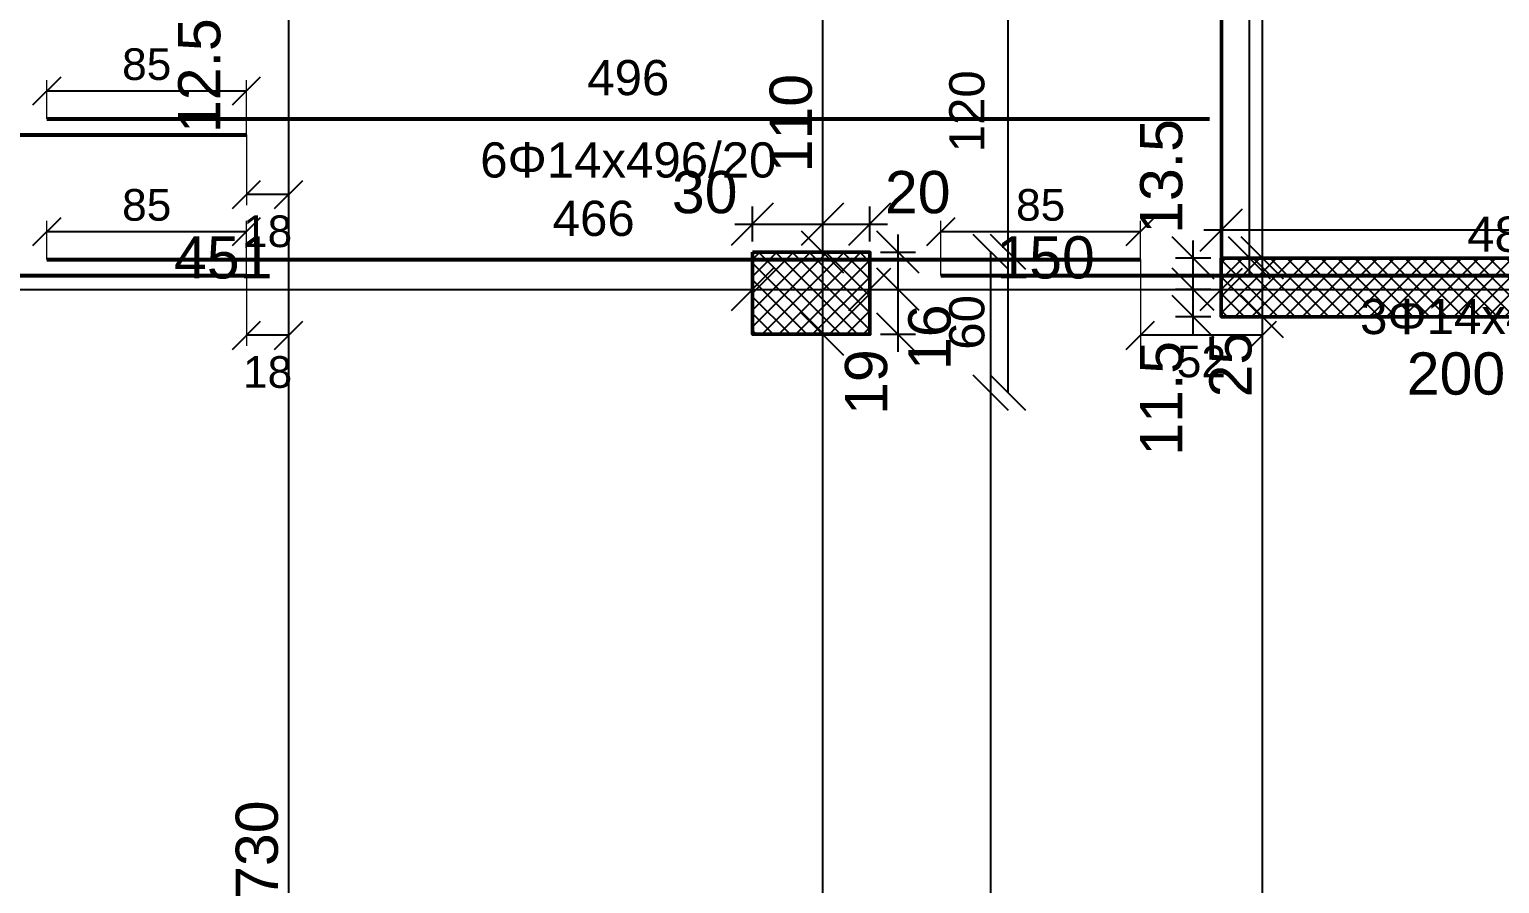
# Model space of a CAD drawing. Header units: millimetres. Extents: x -231 to 4719, y -2977 to 4533.
# Drawn here: x 490 to 1117, y -2277 to -1913 of the extents above; entities that cross this region are included whole.
import ezdxf
from ezdxf.enums import TextEntityAlignment as Align

# ---------------------------------------------------------------- set-up
doc = ezdxf.new("R2010")
doc.units = ezdxf.units.MM
for name, color, linetype, lineweight in [('COLUMN', 4, 'Continuous', 50), ('OPENING', 90, 'Continuous', 50), ('WALL', 1, 'Continuous', 50)]:
    doc.layers.add(name, color=color, linetype=linetype, lineweight=lineweight)
for name, color, linetype in [('FW_AXIS', 7, 'Continuous'), ('FW_COLUMN_HATCH', 8, 'Continuous'), ('FW_DIM', 7, 'Continuous'), ('FW_WALL_HATCH', 8, 'Continuous'), ('REB_TOP_MESH_X', 5, 'Continuous'), ('REB_TOP_MESH_X_AXDIM', 5, 'Continuous'), ('REB_TOP_MESH_X_LAP', 5, 'Continuous'), ('REB_TOP_MESH_X_RANGE', 5, 'Continuous'), ('REB_TOP_MESH_X_TEXT', 5, 'Continuous')]:
    doc.layers.add(name, color=color, linetype=linetype)
doc.styles.add('REBAR_TXT', font='arial.ttf')
doc.styles.get("Standard").update_dxf_attribs({"font": 'arial.ttf'})
doc.dimstyles.new('FW_DIM', dxfattribs={"dimtxt": 18, "dimasz": 9, "dimexe": 7.5, "dimexo": 4.5, "dimgap": 4.5, "dimtad": 1, "dimdec": 0, "dimtxsty": 'Standard', "dimtsz": 9, "dimcen": 2.5, "dimdle": 7.5, "dimclrd": 256, "dimclre": 256, "dimclrt": 7, "dimazin": 3, "dimtfac": 1, "dimtmove": 2, "dimatfit": 3})
doc.dimstyles.new('REBAR LAP', dxfattribs={"dimtxt": 13.5, "dimasz": 2.5, "dimexe": 4.5, "dimexo": 0, "dimgap": 4.5, "dimtad": 1, "dimdec": 0, "dimtxsty": 'Standard', "dimtsz": 6, "dimcen": 2.5, "dimclrd": 6, "dimclre": 6, "dimclrt": 7, "dimazin": 3, "dimtfac": 1, "dimtmove": 2, "dimatfit": 3, "dimlwd": 25, "dimlwe": 18})
doc.dimstyles.new('REBAR M-200', dxfattribs={"dimtxt": 15, "dimasz": 15, "dimexe": 25, "dimexo": 12.5, "dimgap": 10, "dimtad": 1, "dimdec": 0, "dimtxsty": 'Standard', "dimblk": 'NONE', "dimcen": 50, "dimse1": 1, "dimse2": 1, "dimclrd": 6, "dimclre": 6, "dimclrt": 7, "dimazin": 3, "dimtfac": 1, "dimtmove": 2, "dimatfit": 3, "dimldrblk": 'NONE', "dimlwd": 53})
doc.dimstyles.new('REBAR RANGE', dxfattribs={"dimtxt": 15, "dimasz": 2.5, "dimexe": 0, "dimexo": 0, "dimgap": 10, "dimtad": 1, "dimdec": 0, "dimtxsty": 'Standard', "dimtsz": 7.5, "dimcen": 2.5, "dimse1": 1, "dimse2": 1, "dimclrd": 6, "dimclre": 6, "dimclrt": 7, "dimazin": 3, "dimtfac": 1, "dimtmove": 2, "dimatfit": 3, "dimlwd": 25})

# ---------------------------------------------------------------- blocks, each defined once
blk = doc.blocks.new('*D671')
at = {"color": 6, "lineweight": 53}
blk.add_line((5, -1957.62), (582.5, -1957.62), dxfattribs=at)
at = {"layer": 'Defpoints'}
for p in [(5, -1957.62), (5, -1957.62), (582.5, -1957.62)]:
    blk.add_point(p, dxfattribs=at)
at = {"layer": 'REB_TOP_MESH_X', "color": 7, "insert": (293.75, -1940.12), "char_height": 15, "attachment_point": 5}
blk.add_mtext('578', dxfattribs=at)
blk = doc.blocks.new('_NONE')
blk = doc.blocks.new('*D672')
at = {"color": 6, "lineweight": 53}
blk.add_line((497.5, -1950.87), (993, -1950.87), dxfattribs=at)
at = {"layer": 'Defpoints'}
for p in [(497.5, -1950.87), (497.5, -1950.87), (993, -1950.87)]:
    blk.add_point(p, dxfattribs=at)
at = {"layer": 'REB_TOP_MESH_X', "color": 7, "insert": (745.25, -1933.37), "char_height": 15, "attachment_point": 5}
blk.add_mtext('496', dxfattribs=at)
blk = doc.blocks.new('_OBLIQUE')
at = {"color": 0, "linetype": 'BYBLOCK'}
blk.add_line((-0.5, -0.5), (0.5, 0.5), dxfattribs=at)
blk = doc.blocks.new('*D673')
at = {"color": 6, "lineweight": 18}
for p, q in [((497.5, -1950.87), (497.5, -1934.37)), ((582.5, -1957.62), (582.5, -1934.37))]:
    blk.add_line(p, q, dxfattribs=at)
at = {"color": 6, "lineweight": 25}
blk.add_line((497.5, -1938.87), (582.5, -1938.87), dxfattribs=at)
at = {"layer": 'Defpoints'}
for p in [(497.5, -1938.87), (497.5, -1950.87), (582.5, -1957.62)]:
    blk.add_point(p, dxfattribs=at)
at = {"layer": 'REB_TOP_MESH_X_LAP', "color": 6, "xscale": 12, "yscale": 12}
for p in [(497.5, -1938.87), (582.5, -1938.87)]:
    blk.add_blockref('_OBLIQUE', p, dxfattribs=at)
at = {"layer": 'REB_TOP_MESH_X_LAP', "color": 7, "insert": (540, -1927.62), "char_height": 13.5, "attachment_point": 5}
blk.add_mtext('85', dxfattribs=at)
blk = doc.blocks.new('*D674')
at = {"color": 6, "lineweight": 18}
for p, q in [((582.5, -1957.62), (582.5, -1987.62)), ((600.53, -1957.62), (600.53, -1987.62))]:
    blk.add_line(p, q, dxfattribs=at)
at = {"color": 6, "lineweight": 25}
blk.add_line((600.53, -1983.12), (582.5, -1983.12), dxfattribs=at)
at = {"layer": 'Defpoints'}
for p in [(582.5, -1957.62), (600.53, -1957.62), (600.53, -1983.12)]:
    blk.add_point(p, dxfattribs=at)
at = {"layer": 'REB_TOP_MESH_X_AXDIM', "color": 6, "xscale": 12, "yscale": 12}
for p in [(582.5, -1983.12), (600.53, -1983.12)]:
    blk.add_blockref('_OBLIQUE', p, dxfattribs=at)
at = {"layer": 'REB_TOP_MESH_X_AXDIM', "color": 7, "insert": (591.51, -1998.87), "char_height": 13.5, "attachment_point": 5}
blk.add_mtext('18', dxfattribs=at)
blk = doc.blocks.new('*D690')
at = {"color": 6, "lineweight": 53}
blk.add_line((5, -2017.62), (582.5, -2017.62), dxfattribs=at)
at = {"layer": 'Defpoints'}
for p in [(5, -2017.62), (5, -2017.62), (582.5, -2017.62)]:
    blk.add_point(p, dxfattribs=at)
at = {"layer": 'REB_TOP_MESH_X', "color": 7, "insert": (293.75, -2000.12), "char_height": 15, "attachment_point": 5}
blk.add_mtext('578', dxfattribs=at)
blk = doc.blocks.new('*D691')
at = {"color": 6, "lineweight": 53}
blk.add_line((497.5, -2010.87), (963.5, -2010.87), dxfattribs=at)
at = {"layer": 'Defpoints'}
for p in [(497.5, -2010.87), (497.5, -2010.87), (963.5, -2010.87)]:
    blk.add_point(p, dxfattribs=at)
at = {"layer": 'REB_TOP_MESH_X', "color": 7, "insert": (730.5, -1993.37), "char_height": 15, "attachment_point": 5}
blk.add_mtext('466', dxfattribs=at)
blk = doc.blocks.new('*D692')
at = {"color": 6, "lineweight": 53}
blk.add_line((878.5, -2017.62), (1362, -2017.62), dxfattribs=at)
at = {"layer": 'Defpoints'}
for p in [(878.5, -2017.62), (878.5, -2017.62), (1362, -2017.62)]:
    blk.add_point(p, dxfattribs=at)
at = {"layer": 'REB_TOP_MESH_X', "color": 7, "insert": (1120.25, -2000.12), "char_height": 15, "attachment_point": 5}
blk.add_mtext('484', dxfattribs=at)
blk = doc.blocks.new('*D693')
at = {"color": 6, "lineweight": 18}
for p, q in [((497.5, -2010.87), (497.5, -1994.37)), ((582.5, -2017.62), (582.5, -1994.37))]:
    blk.add_line(p, q, dxfattribs=at)
at = {"color": 6, "lineweight": 25}
blk.add_line((497.5, -1998.87), (582.5, -1998.87), dxfattribs=at)
at = {"layer": 'Defpoints'}
for p in [(497.5, -1998.87), (497.5, -2010.87), (582.5, -2017.62)]:
    blk.add_point(p, dxfattribs=at)
at = {"layer": 'REB_TOP_MESH_X_LAP', "color": 6, "xscale": 12, "yscale": 12}
for p in [(497.5, -1998.87), (582.5, -1998.87)]:
    blk.add_blockref('_OBLIQUE', p, dxfattribs=at)
at = {"layer": 'REB_TOP_MESH_X_LAP', "color": 7, "insert": (540, -1987.62), "char_height": 13.5, "attachment_point": 5}
blk.add_mtext('85', dxfattribs=at)
blk = doc.blocks.new('*D694')
at = {"color": 6, "lineweight": 18}
for p, q in [((582.5, -2017.62), (582.5, -2047.62)), ((600.53, -2017.62), (600.53, -2047.62))]:
    blk.add_line(p, q, dxfattribs=at)
at = {"color": 6, "lineweight": 25}
blk.add_line((600.53, -2043.12), (582.5, -2043.12), dxfattribs=at)
at = {"layer": 'Defpoints'}
for p in [(582.5, -2017.62), (600.53, -2017.62), (600.53, -2043.12)]:
    blk.add_point(p, dxfattribs=at)
at = {"layer": 'REB_TOP_MESH_X_AXDIM', "color": 6, "xscale": 12, "yscale": 12}
for p in [(582.5, -2043.12), (600.53, -2043.12)]:
    blk.add_blockref('_OBLIQUE', p, dxfattribs=at)
at = {"layer": 'REB_TOP_MESH_X_AXDIM', "color": 7, "insert": (591.51, -2058.87), "char_height": 13.5, "attachment_point": 5}
blk.add_mtext('18', dxfattribs=at)
blk = doc.blocks.new('*D695')
at = {"color": 6, "lineweight": 18}
for p, q in [((878.5, -2017.62), (878.5, -1994.37)), ((963.5, -2010.87), (963.5, -1994.37))]:
    blk.add_line(p, q, dxfattribs=at)
at = {"color": 6, "lineweight": 25}
blk.add_line((878.5, -1998.87), (963.5, -1998.87), dxfattribs=at)
at = {"layer": 'Defpoints'}
for p in [(878.5, -1998.87), (963.5, -2010.87), (878.5, -2017.62)]:
    blk.add_point(p, dxfattribs=at)
at = {"layer": 'REB_TOP_MESH_X_LAP', "color": 6, "xscale": 12, "yscale": 12}
for p in [(878.5, -1998.87), (963.5, -1998.87)]:
    blk.add_blockref('_OBLIQUE', p, dxfattribs=at)
at = {"layer": 'REB_TOP_MESH_X_LAP', "color": 7, "insert": (921, -1987.62), "char_height": 13.5, "attachment_point": 5}
blk.add_mtext('85', dxfattribs=at)
blk = doc.blocks.new('*D696')
at = {"color": 6, "lineweight": 18}
for p, q in [((963.5, -2010.87), (963.5, -2047.62)), ((1015.5, -2010.87), (1015.5, -2047.62))]:
    blk.add_line(p, q, dxfattribs=at)
at = {"color": 6, "lineweight": 25}
blk.add_line((1015.5, -2043.12), (963.5, -2043.12), dxfattribs=at)
at = {"layer": 'Defpoints'}
for p in [(963.5, -2010.87), (1015.5, -2010.87), (1015.5, -2043.12)]:
    blk.add_point(p, dxfattribs=at)
at = {"layer": 'REB_TOP_MESH_X_AXDIM', "color": 6, "xscale": 12, "yscale": 12}
for p in [(963.5, -2043.12), (1015.5, -2043.12)]:
    blk.add_blockref('_OBLIQUE', p, dxfattribs=at)
at = {"layer": 'REB_TOP_MESH_X_AXDIM', "color": 7, "insert": (989.5, -2054.37), "char_height": 13.5, "attachment_point": 5}
blk.add_mtext('52', dxfattribs=at)
blk = doc.blocks.new('*D722')
at = {"color": 6, "lineweight": 25}
blk.add_line((899.75, -2627.62), (899.75, -2007.62), dxfattribs=at)
at = {"layer": 'Defpoints'}
for p in [(899.75, -2007.62), (899.75, -2627.62), (899.75, -2627.62)]:
    blk.add_point(p, dxfattribs=at)
at = {"layer": 'REB_TOP_MESH_X_RANGE', "color": 6, "xscale": 15, "yscale": 15, "rotation": 90}
for p in [(899.75, -2007.62), (899.75, -2627.62)]:
    blk.add_blockref('_OBLIQUE', p, dxfattribs=at)
at = {"layer": 'REB_TOP_MESH_X_RANGE', "color": 7, "insert": (882.25, -2317.62), "char_height": 15, "attachment_point": 5, "rotation": 90}
blk.add_mtext('620', dxfattribs=at)
blk = doc.blocks.new('*D724')
at = {"color": 6, "lineweight": 25}
blk.add_line((899.75, -2567.62), (899.75, -2067.62), dxfattribs=at)
at = {"layer": 'Defpoints'}
for p in [(899.75, -2067.62), (899.75, -2567.62), (899.75, -2567.62)]:
    blk.add_point(p, dxfattribs=at)
at = {"layer": 'REB_TOP_MESH_X_RANGE', "color": 6, "xscale": 15, "yscale": 15, "rotation": 90}
for p in [(899.75, -2067.62), (899.75, -2567.62)]:
    blk.add_blockref('_OBLIQUE', p, dxfattribs=at)
at = {"layer": 'REB_TOP_MESH_X_RANGE', "color": 7, "insert": (882.25, -2317.62), "char_height": 15, "attachment_point": 5, "rotation": 90}
blk.add_mtext('500', dxfattribs=at)
blk = doc.blocks.new('*D732')
at = {"color": 6, "lineweight": 25}
blk.add_line((907.12, -2007.62), (907.12, -1887.62), dxfattribs=at)
at = {"layer": 'Defpoints'}
for p in [(907.12, -1887.62), (907.12, -2007.62), (907.12, -2007.62)]:
    blk.add_point(p, dxfattribs=at)
at = {"layer": 'REB_TOP_MESH_X_RANGE', "color": 6, "xscale": 15, "yscale": 15, "rotation": 90}
for p in [(907.12, -1887.62), (907.12, -2007.62)]:
    blk.add_blockref('_OBLIQUE', p, dxfattribs=at)
at = {"layer": 'REB_TOP_MESH_X_RANGE', "color": 7, "insert": (889.62, -1947.62), "char_height": 15, "attachment_point": 5, "rotation": 90}
blk.add_mtext('120', dxfattribs=at)
blk = doc.blocks.new('*D739')
at = {"color": 6, "lineweight": 25}
blk.add_line((907.12, -2067.62), (907.12, -2007.62), dxfattribs=at)
at = {"layer": 'Defpoints'}
for p in [(907.12, -2007.62), (907.12, -2067.62), (907.12, -2067.62)]:
    blk.add_point(p, dxfattribs=at)
at = {"layer": 'REB_TOP_MESH_X_RANGE', "color": 6, "xscale": 15, "yscale": 15, "rotation": 90}
for p in [(907.12, -2007.62), (907.12, -2067.62)]:
    blk.add_blockref('_OBLIQUE', p, dxfattribs=at)
at = {"layer": 'REB_TOP_MESH_X_RANGE', "color": 7, "insert": (889.62, -2037.62), "char_height": 15, "attachment_point": 5, "rotation": 90}
blk.add_mtext('60', dxfattribs=at)
blk = doc.blocks.new('*D746')
for p, q in [((576.01, -1905.15), (576.01, -1877.68)), ((583.51, -1885.18), (568.51, -1885.18)), ((583.51, -1897.65), (568.51, -1897.65))]:
    blk.add_line(p, q)
at = {"layer": 'Defpoints'}
for p in [(588.01, -1885.18), (576.01, -1897.65), (588.01, -1897.65)]:
    blk.add_point(p, dxfattribs=at)
at = {"layer": 'FW_DIM', "xscale": 18, "yscale": 18, "rotation": 90}
for p in [(576.01, -1885.18), (576.01, -1897.65)]:
    blk.add_blockref('_OBLIQUE', p, dxfattribs=at)
at = {"layer": 'FW_DIM', "color": 7, "insert": (562.51, -1932.45), "char_height": 18, "attachment_point": 5, "rotation": 90}
blk.add_mtext('12.5', dxfattribs=at)
blk = doc.blocks.new('*D758')
for p, q in [((985.99, -2042.71), (985.99, -2016.04)), ((993.49, -2023.54), (978.49, -2023.54)), ((993.49, -2035.21), (978.49, -2035.21))]:
    blk.add_line(p, q)
at = {"layer": 'Defpoints'}
for p in [(997.99, -2023.54), (985.99, -2035.21), (997.99, -2035.21)]:
    blk.add_point(p, dxfattribs=at)
at = {"layer": 'FW_DIM', "xscale": 18, "yscale": 18, "rotation": 90}
for p in [(985.99, -2023.54), (985.99, -2035.21)]:
    blk.add_blockref('_OBLIQUE', p, dxfattribs=at)
at = {"layer": 'FW_DIM', "color": 7, "insert": (972.49, -2070.01), "char_height": 18, "attachment_point": 5, "rotation": 90}
blk.add_mtext('11.5', dxfattribs=at)
blk = doc.blocks.new('*D759')
for p, q in [((985.99, -2031.04), (985.99, -2002.7)), ((993.49, -2010.2), (978.49, -2010.2)), ((993.49, -2023.54), (978.49, -2023.54))]:
    blk.add_line(p, q)
at = {"layer": 'Defpoints'}
for p in [(997.99, -2010.2), (985.99, -2023.54), (997.99, -2023.54)]:
    blk.add_point(p, dxfattribs=at)
at = {"layer": 'FW_DIM', "xscale": 18, "yscale": 18, "rotation": 90}
for p in [(985.99, -2010.2), (985.99, -2023.54)]:
    blk.add_blockref('_OBLIQUE', p, dxfattribs=at)
at = {"layer": 'FW_DIM', "color": 7, "insert": (972.49, -1975.4), "char_height": 18, "attachment_point": 5, "rotation": 90}
blk.add_mtext('13.5', dxfattribs=at)
blk = doc.blocks.new('*D772')
for p, q in [((798.2, -2003.21), (798.2, -1988.21)), ((828.11, -2003.21), (828.11, -1988.21)), ((790.7, -1995.71), (835.61, -1995.71))]:
    blk.add_line(p, q)
at = {"layer": 'Defpoints'}
for p in [(798.2, -1995.71), (798.2, -2007.71), (828.11, -2007.71)]:
    blk.add_point(p, dxfattribs=at)
at = {"layer": 'FW_DIM', "xscale": 18, "yscale": 18}
for p in [(798.2, -1995.71), (828.11, -1995.71)]:
    blk.add_blockref('_OBLIQUE', p, dxfattribs=at)
at = {"layer": 'FW_DIM', "color": 7, "insert": (777.8, -1982.21), "char_height": 18, "attachment_point": 5}
blk.add_mtext('30', dxfattribs=at)
blk = doc.blocks.new('*D773')
for p, q in [((828.11, -2003.21), (828.11, -1988.21)), ((848.21, -2003.21), (848.21, -1988.21)), ((820.61, -1995.71), (855.71, -1995.71))]:
    blk.add_line(p, q)
at = {"layer": 'Defpoints'}
for p in [(828.11, -1995.71), (828.11, -2007.71), (848.21, -2007.71)]:
    blk.add_point(p, dxfattribs=at)
at = {"layer": 'FW_DIM', "xscale": 18, "yscale": 18}
for p in [(828.11, -1995.71), (848.21, -1995.71)]:
    blk.add_blockref('_OBLIQUE', p, dxfattribs=at)
at = {"layer": 'FW_DIM', "color": 7, "insert": (868.61, -1982.21), "char_height": 18, "attachment_point": 5}
blk.add_mtext('20', dxfattribs=at)
blk = doc.blocks.new('*D774')
for p, q in [((860.21, -2050.19), (860.21, -2016.04)), ((852.71, -2023.54), (867.71, -2023.54)), ((852.71, -2042.69), (867.71, -2042.69))]:
    blk.add_line(p, q)
at = {"layer": 'Defpoints'}
for p in [(848.21, -2023.54), (848.21, -2042.69), (860.21, -2042.69)]:
    blk.add_point(p, dxfattribs=at)
at = {"layer": 'FW_DIM', "xscale": 18, "yscale": 18, "rotation": 90}
for p in [(860.21, -2023.54), (860.21, -2042.69)]:
    blk.add_blockref('_OBLIQUE', p, dxfattribs=at)
at = {"layer": 'FW_DIM', "color": 7, "insert": (846.71, -2063.09), "char_height": 18, "attachment_point": 5, "rotation": 90}
blk.add_mtext('19', dxfattribs=at)
blk = doc.blocks.new('*D775')
for p, q in [((860.21, -2031.04), (860.21, -2000.21)), ((852.71, -2007.71), (867.71, -2007.71)), ((852.71, -2023.54), (867.71, -2023.54))]:
    blk.add_line(p, q)
at = {"layer": 'Defpoints'}
for p in [(848.21, -2007.71), (848.21, -2023.54), (860.21, -2023.54)]:
    blk.add_point(p, dxfattribs=at)
at = {"layer": 'FW_DIM', "xscale": 18, "yscale": 18, "rotation": 90}
for p in [(860.21, -2007.71), (860.21, -2023.54)]:
    blk.add_blockref('_OBLIQUE', p, dxfattribs=at)
at = {"layer": 'FW_DIM', "color": 7, "insert": (873.71, -2043.94), "char_height": 18, "attachment_point": 5, "rotation": 90}
blk.add_mtext('16', dxfattribs=at)
blk = doc.blocks.new('*D776')
for p, q in [((998.01, -2005.7), (998.01, -1990.7)), ((1342, -2005.7), (1342, -1990.7)), ((990.51, -1998.2), (1349.5, -1998.2))]:
    blk.add_line(p, q)
at = {"layer": 'Defpoints'}
for p in [(998.01, -1998.2), (998.01, -2010.2), (1342, -2010.2)]:
    blk.add_point(p, dxfattribs=at)
at = {"layer": 'FW_DIM', "xscale": 18, "yscale": 18}
for p in [(998.01, -1998.2), (1342, -1998.2)]:
    blk.add_blockref('_OBLIQUE', p, dxfattribs=at)
at = {"layer": 'FW_DIM', "color": 7, "insert": (1170.01, -1984.7), "char_height": 18, "attachment_point": 5}
blk.add_mtext('344', dxfattribs=at)
blk = doc.blocks.new('*D777')
for p, q in [((1010.01, -2017.7), (1010.01, -1720.17)), ((1002.51, -1727.67), (1017.51, -1727.67)), ((1002.51, -2010.2), (1017.51, -2010.2))]:
    blk.add_line(p, q)
at = {"layer": 'Defpoints'}
for p in [(998.01, -1727.67), (998.01, -2010.2), (1010.01, -2010.2)]:
    blk.add_point(p, dxfattribs=at)
at = {"layer": 'FW_DIM', "xscale": 18, "yscale": 18, "rotation": 90}
for p in [(1010.01, -1727.67), (1010.01, -2010.2)]:
    blk.add_blockref('_OBLIQUE', p, dxfattribs=at)
at = {"layer": 'FW_DIM', "color": 7, "insert": (996.51, -1868.93), "char_height": 18, "attachment_point": 5, "rotation": 90}
blk.add_mtext('282.5', dxfattribs=at)
blk = doc.blocks.new('*D785')
for p, q in [((347, -2019.04), (347, -2016.04)), ((798.2, -2019.04), (798.2, -2016.04)), ((339.5, -2023.54), (805.7, -2023.54))]:
    blk.add_line(p, q)
at = {"layer": 'Defpoints'}
for p in [(347, -2023.54), (347, -2023.54), (798.2, -2023.54)]:
    blk.add_point(p, dxfattribs=at)
at = {"layer": 'FW_DIM', "xscale": 18, "yscale": 18}
for p in [(347, -2023.54), (798.2, -2023.54)]:
    blk.add_blockref('_OBLIQUE', p, dxfattribs=at)
at = {"layer": 'FW_DIM', "color": 7, "insert": (572.6, -2010.04), "char_height": 18, "attachment_point": 5}
blk.add_mtext('451', dxfattribs=at)
blk = doc.blocks.new('*D786')
for p, q in [((798.2, -2019.04), (798.2, -2016.04)), ((848.21, -2019.04), (848.21, -2016.04)), ((790.7, -2023.54), (855.71, -2023.54))]:
    blk.add_line(p, q)
at = {"layer": 'Defpoints'}
for p in [(798.2, -2023.54), (798.2, -2023.54), (848.21, -2023.54)]:
    blk.add_point(p, dxfattribs=at)
at = {"layer": 'FW_DIM', "xscale": 18, "yscale": 18}
for p in [(798.2, -2023.54), (848.21, -2023.54)]:
    blk.add_blockref('_OBLIQUE', p, dxfattribs=at)
blk = doc.blocks.new('*D787')
for p, q in [((848.21, -2019.04), (848.21, -2016.04)), ((997.99, -2019.04), (997.99, -2016.04)), ((840.71, -2023.54), (1005.49, -2023.54))]:
    blk.add_line(p, q)
at = {"layer": 'Defpoints'}
for p in [(848.21, -2023.54), (848.21, -2023.54), (997.99, -2023.54)]:
    blk.add_point(p, dxfattribs=at)
at = {"layer": 'FW_DIM', "xscale": 18, "yscale": 18}
for p in [(848.21, -2023.54), (997.99, -2023.54)]:
    blk.add_blockref('_OBLIQUE', p, dxfattribs=at)
at = {"layer": 'FW_DIM', "color": 7, "insert": (923.1, -2010.04), "char_height": 18, "attachment_point": 5}
blk.add_mtext('150', dxfattribs=at)
blk = doc.blocks.new('*D788')
for p, q in [((997.99, -2019.04), (997.99, -2016.04)), ((1197.99, -2019.04), (1197.99, -2016.04)), ((990.49, -2023.54), (1205.49, -2023.54))]:
    blk.add_line(p, q)
at = {"layer": 'Defpoints'}
for p in [(997.99, -2023.54), (997.99, -2023.54), (1197.99, -2023.54)]:
    blk.add_point(p, dxfattribs=at)
at = {"layer": 'FW_DIM', "xscale": 18, "yscale": 18}
for p in [(997.99, -2023.54), (1197.99, -2023.54)]:
    blk.add_blockref('_OBLIQUE', p, dxfattribs=at)
at = {"layer": 'FW_DIM', "color": 7, "insert": (1097.99, -2059.54), "char_height": 18, "attachment_point": 5}
blk.add_mtext('200', dxfattribs=at)
blk = doc.blocks.new('*D824')
for p, q in [((600.53, -2634.68), (600.53, -1890.17)), ((596.03, -1897.67), (593.03, -1897.67)), ((596.03, -2627.18), (593.03, -2627.18))]:
    blk.add_line(p, q)
at = {"layer": 'Defpoints'}
for p in [(600.53, -1897.67), (600.53, -2627.18), (600.53, -2627.18)]:
    blk.add_point(p, dxfattribs=at)
at = {"layer": 'FW_DIM', "xscale": 18, "yscale": 18, "rotation": 90}
for p in [(600.53, -1897.67), (600.53, -2627.18)]:
    blk.add_blockref('_OBLIQUE', p, dxfattribs=at)
at = {"layer": 'FW_DIM', "color": 7, "insert": (587.03, -2262.42), "char_height": 18, "attachment_point": 5, "rotation": 90}
blk.add_mtext('730', dxfattribs=at)
blk = doc.blocks.new('*D828')
for p, q in [((828.11, -2634.68), (828.11, -2035.19)), ((823.61, -2042.69), (820.61, -2042.69)), ((823.61, -2627.18), (820.61, -2627.18))]:
    blk.add_line(p, q)
at = {"layer": 'Defpoints'}
for p in [(828.11, -2042.69), (828.11, -2627.18), (828.11, -2627.18)]:
    blk.add_point(p, dxfattribs=at)
at = {"layer": 'FW_DIM', "xscale": 18, "yscale": 18, "rotation": 90}
for p in [(828.11, -2042.69), (828.11, -2627.18)]:
    blk.add_blockref('_OBLIQUE', p, dxfattribs=at)
at = {"layer": 'FW_DIM', "color": 7, "insert": (814.61, -2334.93), "char_height": 18, "attachment_point": 5, "rotation": 90}
blk.add_mtext('584', dxfattribs=at)
blk = doc.blocks.new('*D829')
for p, q in [((828.11, -2050.19), (828.11, -2000.21)), ((823.61, -2007.71), (820.61, -2007.71)), ((823.61, -2042.69), (820.61, -2042.69))]:
    blk.add_line(p, q)
at = {"layer": 'Defpoints'}
for p in [(828.11, -2007.71), (828.11, -2042.69), (828.11, -2042.69)]:
    blk.add_point(p, dxfattribs=at)
at = {"layer": 'FW_DIM', "xscale": 18, "yscale": 18, "rotation": 90}
for p in [(828.11, -2007.71), (828.11, -2042.69)]:
    blk.add_blockref('_OBLIQUE', p, dxfattribs=at)
blk = doc.blocks.new('*D830')
for p, q in [((828.11, -2015.21), (828.11, -1890.14)), ((823.61, -1897.64), (820.61, -1897.64)), ((823.61, -2007.71), (820.61, -2007.71))]:
    blk.add_line(p, q)
at = {"layer": 'Defpoints'}
for p in [(828.11, -1897.64), (828.11, -2007.71), (828.11, -2007.71)]:
    blk.add_point(p, dxfattribs=at)
at = {"layer": 'FW_DIM', "xscale": 18, "yscale": 18, "rotation": 90}
for p in [(828.11, -1897.64), (828.11, -2007.71)]:
    blk.add_blockref('_OBLIQUE', p, dxfattribs=at)
at = {"layer": 'FW_DIM', "color": 7, "insert": (814.61, -1952.68), "char_height": 18, "attachment_point": 5, "rotation": 90}
blk.add_mtext('110', dxfattribs=at)
blk = doc.blocks.new('*D837')
for p, q in [((1015.5, -2663.67), (1015.5, -2027.71)), ((1011, -2035.21), (1008, -2035.21)), ((1011, -2656.17), (1008, -2656.17))]:
    blk.add_line(p, q)
at = {"layer": 'Defpoints'}
for p in [(1015.5, -2035.21), (1015.5, -2656.17), (1015.5, -2656.17)]:
    blk.add_point(p, dxfattribs=at)
at = {"layer": 'FW_DIM', "xscale": 18, "yscale": 18, "rotation": 90}
for p in [(1015.5, -2035.21), (1015.5, -2656.17)]:
    blk.add_blockref('_OBLIQUE', p, dxfattribs=at)
at = {"layer": 'FW_DIM', "color": 7, "insert": (1002, -2345.69), "char_height": 18, "attachment_point": 5, "rotation": 90}
blk.add_mtext('621', dxfattribs=at)
blk = doc.blocks.new('*D838')
for p, q in [((1015.5, -2042.71), (1015.5, -2002.7)), ((1011, -2010.2), (1008, -2010.2)), ((1011, -2035.21), (1008, -2035.21))]:
    blk.add_line(p, q)
at = {"layer": 'Defpoints'}
for p in [(1015.5, -2010.2), (1015.5, -2035.21), (1015.5, -2035.21)]:
    blk.add_point(p, dxfattribs=at)
at = {"layer": 'FW_DIM', "xscale": 18, "yscale": 18, "rotation": 90}
for p in [(1015.5, -2010.2), (1015.5, -2035.21)]:
    blk.add_blockref('_OBLIQUE', p, dxfattribs=at)
at = {"layer": 'FW_DIM', "color": 7, "insert": (1002, -2055.61), "char_height": 18, "attachment_point": 5, "rotation": 90}
blk.add_mtext('25', dxfattribs=at)

msp = doc.modelspace()

# ---------------------------------------------------------------- hatches: boundary and pattern name
at = {"layer": 'FW_COLUMN_HATCH'}
h = msp.add_hatch(dxfattribs=at)
h.set_pattern_fill('ANSI37', scale=1.6)
h.paths.add_polyline_path([(798.2, -2007.71), (848.21, -2007.71), (848.21, -2042.69), (798.2, -2042.69), (798.2, -2007.71)])
at = {"layer": 'FW_WALL_HATCH'}
h = msp.add_hatch(dxfattribs=at)
h.set_pattern_fill('ANSI37', scale=1.6)
h.paths.add_polyline_path([(997.99, -2035.21), (997.99, -2010.2), (1197.99, -2010.2), (1197.99, -2035.21), (997.99, -2035.21)])

# ---------------------------------------------------------------- linework, layer by layer
at = {"layer": 'COLUMN'}
msp.add_lwpolyline([(798.2, -2007.71), (848.21, -2007.71), (848.21, -2042.69), (798.2, -2042.69)], close=True, dxfattribs=at)
at = {"layer": 'FW_AXIS', "color": 8}
for p, q in [((600.53, -2662.71), (600.53, -1072.72)), ((828.11, -2662.71), (828.11, -1072.72)), ((1015.5, -2662.71), (1015.5, -1072.72)), ((0, -2023.54), (1569.04, -2023.54))]:
    msp.add_line(p, q, dxfattribs=at)
at = {"layer": 'OPENING'}
msp.add_lwpolyline([(998.01, -1727.67), (1342, -1727.67), (1342, -2010.2), (998.01, -2010.2)], close=True, dxfattribs=at)
at = {"layer": 'WALL'}
msp.add_lwpolyline([(997.99, -2010.2), (1197.99, -2010.2), (1197.99, -2035.21), (997.99, -2035.21)], close=True, dxfattribs=at)

# ---------------------------------------------------------------- texts
at = {"layer": 'REB_TOP_MESH_X_TEXT', "color": 7, "style": 'REBAR_TXT'}
for s, p in [('6Φ14x496/20', (745.25, -1960.87)), ('3Φ14x484/20', (1120.25, -2027.62))]:
    msp.add_text(s, height=15, dxfattribs=at).set_placement(p, align=Align.TOP_CENTER)

# ---------------------------------------------------------------- dimensions: what is measured, and where the dimension line sits
at = {"layer": 'FW_DIM'}
for base, p1, p2, text, picture, middle in [((1010.01, -2010.2), (998.01, -2010.2), (998.01, -1727.67), '282.5', '*D777', (996.51, -1868.93)), ((576.01, -1897.65), (588.01, -1897.65), (588.01, -1885.18), '12.5', '*D746', (562.51, -1932.45)), ((600.53, -2627.18), (600.53, -2627.18), (600.53, -1897.67), '730', '*D824', (587.03, -2262.42)), ((828.11, -2007.71), (828.11, -2007.71), (828.11, -1897.64), '110', '*D830', (814.61, -1952.68)), ((985.99, -2023.54), (997.99, -2023.54), (997.99, -2010.2), '13.5', '*D759', (972.49, -1975.4)), ((828.11, -2042.69), (828.11, -2042.69), (828.11, -2007.71), ' ', '*D829', (828.11, -2025.2)), ((860.21, -2023.54), (848.21, -2023.54), (848.21, -2007.71), '16', '*D775', (873.71, -2043.94)), ((1015.5, -2035.21), (1015.5, -2035.21), (1015.5, -2010.2), '25', '*D838', (1002, -2055.61)), ((860.21, -2042.69), (848.21, -2042.69), (848.21, -2023.54), '19', '*D774', (846.71, -2063.09)), ((985.99, -2035.21), (997.99, -2035.21), (997.99, -2023.54), '11.5', '*D758', (972.49, -2070.01)), ((1015.5, -2656.17), (1015.5, -2656.17), (1015.5, -2035.21), '621', '*D837', (1002, -2345.69)), ((828.11, -2627.18), (828.11, -2627.18), (828.11, -2042.69), '584', '*D828', (814.61, -2334.93))]:
    dim = msp.add_linear_dim(base=base, p1=p1, p2=p2, angle=90, text=text, dimstyle='FW_DIM', override={"dimtmove": 2}, dxfattribs=at)
    dim.commit()
    dim.dimension.update_dxf_attribs({"geometry": picture, "text_midpoint": middle, "dimtype": 160})
for base, p1, p2, text, picture, middle in [((798.2, -1995.71), (798.2, -2007.71), (828.11, -2007.71), '30', '*D772', (777.8, -1982.21)), ((828.11, -1995.71), (828.11, -2007.71), (848.21, -2007.71), '20', '*D773', (868.61, -1982.21)), ((998.01, -1998.2), (998.01, -2010.2), (1342, -2010.2), '344', '*D776', (1170.01, -1984.7)), ((347, -2023.54), (347, -2023.54), (798.2, -2023.54), '451', '*D785', (572.6, -2010.04)), ((848.21, -2023.54), (848.21, -2023.54), (997.99, -2023.54), '150', '*D787', (923.1, -2010.04)), ((798.2, -2023.54), (798.2, -2023.54), (848.21, -2023.54), ' ', '*D786', (823.2, -2023.54)), ((997.99, -2023.54), (997.99, -2023.54), (1197.99, -2023.54), '200', '*D788', (1097.99, -2059.54))]:
    dim = msp.add_linear_dim(base=base, p1=p1, p2=p2, text=text, dimstyle='FW_DIM', override={"dimtmove": 2}, dxfattribs=at)
    dim.commit()
    dim.dimension.update_dxf_attribs({"geometry": picture, "text_midpoint": middle, "dimtype": 160})
at = {"layer": 'REB_TOP_MESH_X'}
for base, p1, p2, picture, middle in [((497.5, -1950.87094326), (497.5, -1950.87094326), (993, -1950.87094326), '*D672', (745.25, -1933.37094326)), ((5, -1957.62094326), (5, -1957.62094326), (582.5, -1957.62094326), '*D671', (293.75, -1940.12094326)), ((497.5, -2010.87), (497.5, -2010.87), (963.5, -2010.87), '*D691', (730.5, -1993.37)), ((5, -2017.62094326), (5, -2017.62094326), (582.5, -2017.62094326), '*D690', (293.75, -2000.12094326)), ((878.5, -2017.62094326), (878.5, -2017.62094326), (1362, -2017.62094326), '*D692', (1120.25, -2000.12094326))]:
    dim = msp.add_linear_dim(base=base, p1=p1, p2=p2, dimstyle='REBAR M-200', dxfattribs=at)
    dim.commit()
    dim.dimension.update_dxf_attribs({"geometry": picture, "text_midpoint": middle})
at = {"layer": 'REB_TOP_MESH_X_AXDIM'}
for base, p1, p2, picture, middle in [((600.53, -1983.12), (600.53, -1957.62), (582.5, -1957.62), '*D674', (591.51, -1998.87)), ((1015.5, -2043.12), (1015.5, -2010.87), (963.5, -2010.87), '*D696', (989.5, -2054.37)), ((600.53, -2043.12), (600.53, -2017.62), (582.5, -2017.62), '*D694', (591.51, -2058.87))]:
    dim = msp.add_linear_dim(base=base, p1=p1, p2=p2, dimstyle='REBAR LAP', dxfattribs=at)
    dim.commit()
    dim.dimension.update_dxf_attribs({"geometry": picture, "text_midpoint": middle})
at = {"layer": 'REB_TOP_MESH_X_LAP'}
for base, p1, p2, picture, middle in [((497.5, -1938.87), (497.5, -1950.87), (582.5, -1957.62), '*D673', (540, -1927.62)), ((497.5, -1998.87), (497.5, -2010.87), (582.5, -2017.62), '*D693', (540, -1987.62)), ((878.5, -1998.87), (878.5, -2017.62), (963.5, -2010.87), '*D695', (921, -1987.62))]:
    dim = msp.add_linear_dim(base=base, p1=p1, p2=p2, dimstyle='REBAR LAP', dxfattribs=at)
    dim.commit()
    dim.dimension.update_dxf_attribs({"geometry": picture, "text_midpoint": middle})
at = {"layer": 'REB_TOP_MESH_X_RANGE'}
for base, p1, p2, picture, middle in [((907.12, -2007.62), (907.12, -2007.62), (907.12, -1887.62), '*D732', (889.62, -1947.62)), ((899.75, -2627.62), (899.75, -2627.62), (899.75, -2007.62), '*D722', (882.25, -2317.62)), ((907.12, -2067.62), (907.12, -2067.62), (907.12, -2007.62), '*D739', (889.62, -2037.62)), ((899.75, -2567.62), (899.75, -2567.62), (899.75, -2067.62), '*D724', (882.25, -2317.62))]:
    dim = msp.add_linear_dim(base=base, p1=p1, p2=p2, angle=90, dimstyle='REBAR RANGE', dxfattribs=at)
    dim.commit()
    dim.dimension.update_dxf_attribs({"geometry": picture, "text_midpoint": middle})

doc.saveas('drawing.dxf')
